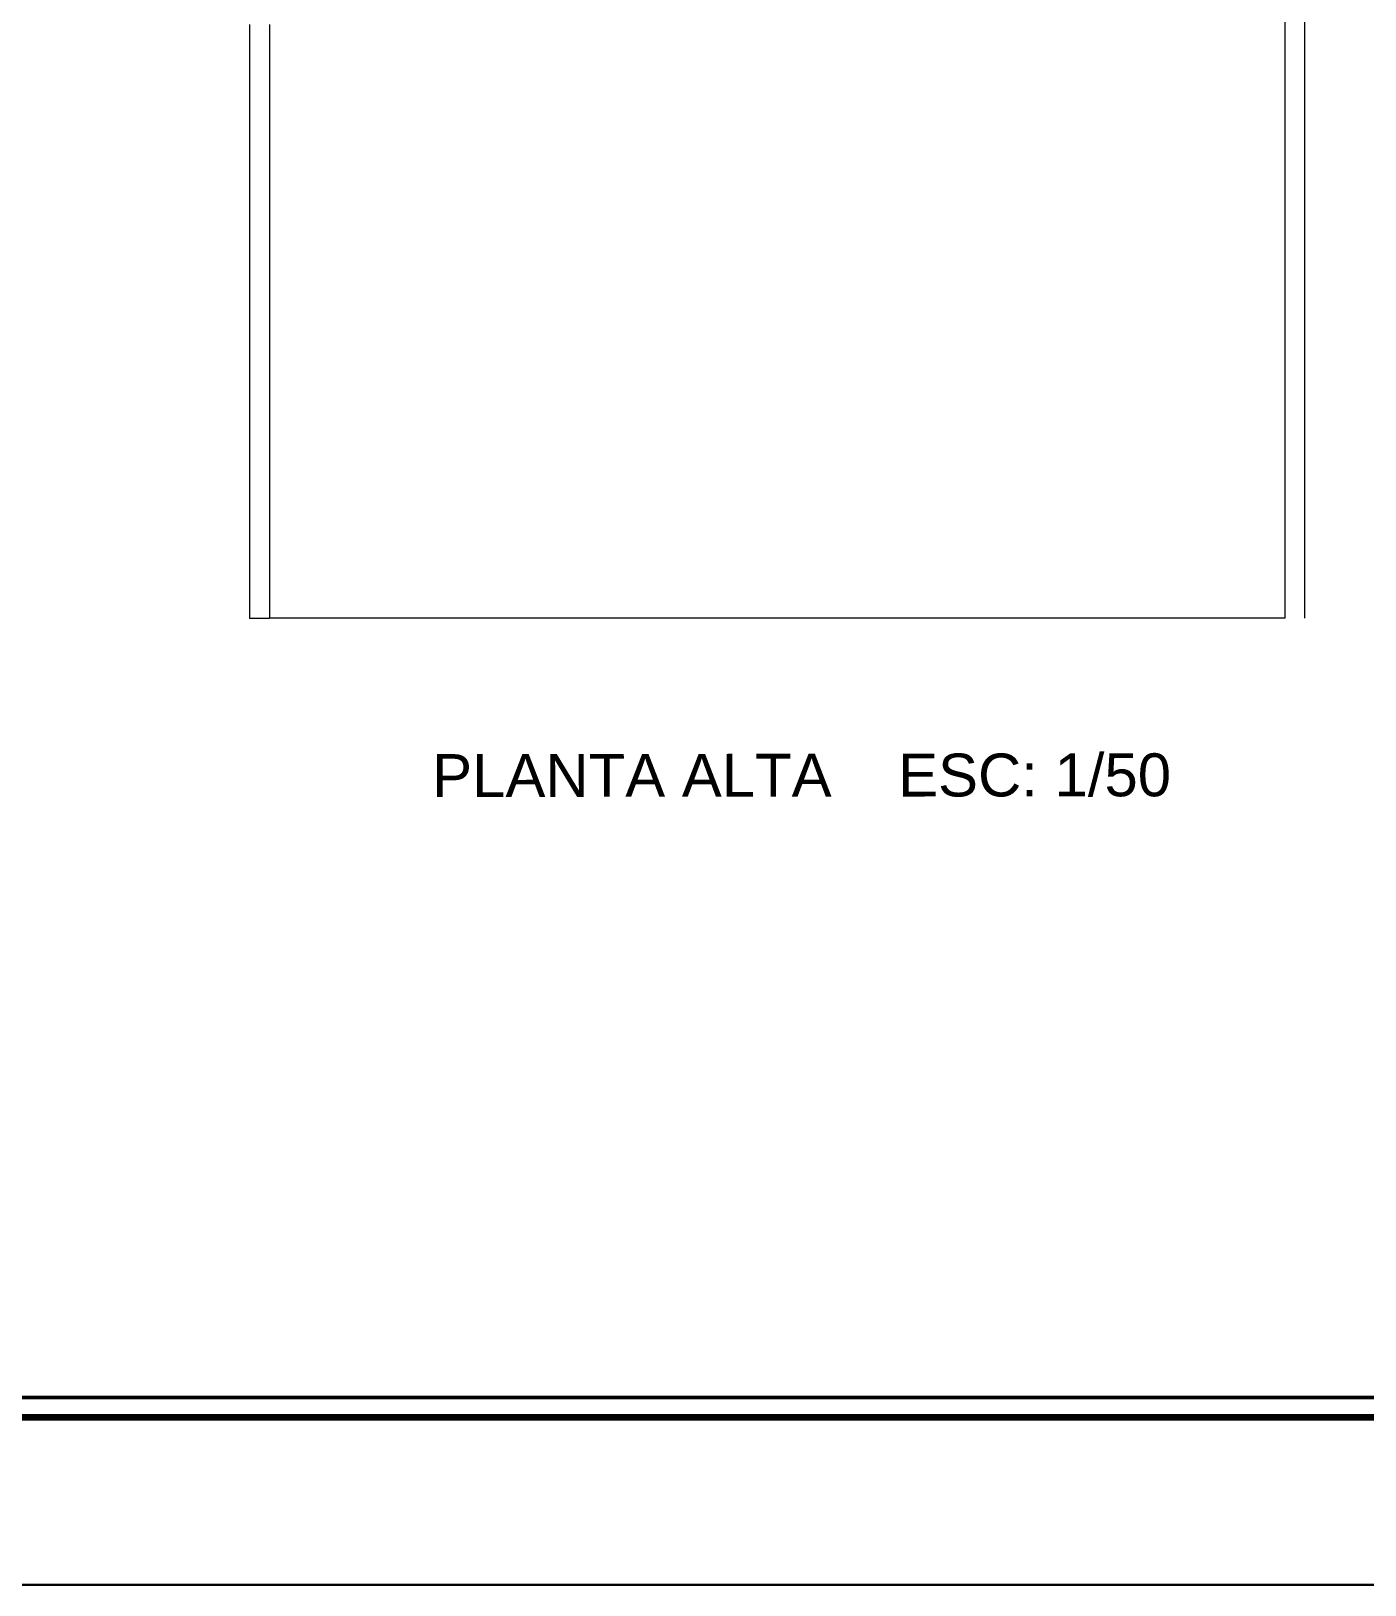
# Model space of a CAD drawing. Extents: x -454308 to 890911, y -14103 to 1343694.
# Drawn here: x 205514.5 to 205817.9, y 658421.9 to 658775.4 of the extents above; entities that cross this region are included whole.
import ezdxf

# ---------------------------------------------------------------- set-up
doc = ezdxf.new("R2010")
doc.units = 0
doc.header["$MEASUREMENT"] = 0
for name, color, linetype, lineweight in [('Mobiliario', 7, 'Continuous', 9), ('paredes', 20, 'Continuous', 50), ('TEXTO', 7, 'Continuous', 15), ('textura', 250, 'Continuous', 13)]:
    doc.layers.add(name, color=color, linetype=linetype, lineweight=lineweight)
doc.styles.add('ARIAL', font='arial.ttf')

msp = doc.modelspace()

# ---------------------------------------------------------------- linework, layer by layer
at = {"lineweight": 30}
msp.add_lwpolyline([(201355.251, 661209.09), (206709.687, 661209.09), (206709.687, 658421.916), (201355.251, 658421.916)], close=True, dxfattribs=at)
at = {"linetype": 'Continuous'}
msp.add_lwpolyline([(205110.097, 659360.03), (205110.097, 658460.03), (206460.097, 658460.03), (206460.097, 659360.03)], close=True, dxfattribs=at)
at = {"layer": 'Mobiliario'}
for p, q in [((205799.715, 658641.817), (205799.715, 658806.817)), ((205804.215, 658641.817), (205804.215, 658806.817)), ((205564.215, 658776.817), (205564.215, 658641.817)), ((205568.715, 658776.817), (205568.715, 658641.817)), ((205564.215, 658641.817), (205568.715, 658641.817))]:
    msp.add_line(p, q, dxfattribs=at)
at = {"layer": 'paredes', "color": 250, "linetype": 'Continuous', "const_width": 1.5}
msp.add_lwpolyline([(205110.097, 658460.03), (206460.097, 658460.03), (206460.097, 659360.03), (205110.097, 659360.03)], close=True, dxfattribs=at)
at = {"layer": 'paredes', "color": 250, "linetype": 'Continuous'}
msp.add_lwpolyline([(205114.597, 658464.53), (206455.597, 658464.53), (206455.597, 659355.53), (205114.597, 659355.53)], close=True, dxfattribs=at)
at = {"layer": 'textura'}
msp.add_line((205799.715, 658641.817), (205568.715, 658641.817), dxfattribs=at)

# ---------------------------------------------------------------- texts
at = {"layer": 'TEXTO', "style": 'ARIAL'}
msp.add_text('PLANTA ALTA    ESC: 1/50', height=9.75, rotation=0.05754, dxfattribs=at).set_placement((205605.749, 658601.14))

doc.saveas('drawing.dxf')
